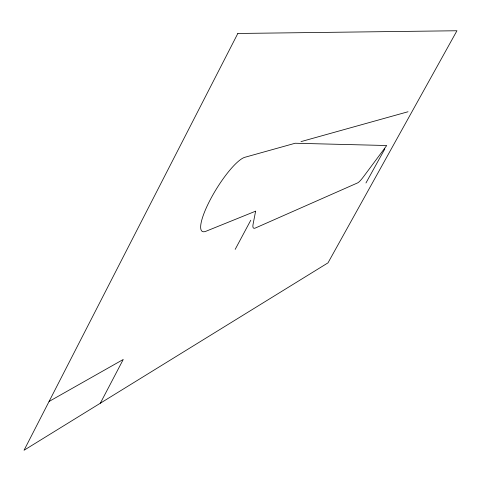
<?xml version="1.0" encoding="UTF-8"?>
<svg xmlns="http://www.w3.org/2000/svg" width="481" height="481" viewBox="0 0 481 481"><rect width="100%" height="100%" fill="white"/><g stroke="black" fill="none" stroke-linecap="round" stroke-linejoin="round"><path stroke-width="0.72" d="M100.325 403.222L123.244 359.475L49.074 401.461M235.173 249.386L250.775 220.226M365.951 182.978L384.842 148.894M301.022 141.612L408.026 111.754M255.615 211.177L253.096 224.194A25.24 5.159 -58.5 0 0 255.375 228.012L357.599 182.906A19.547 3.09 -59.2 0 0 363.6 176.605L386.712 145.521L295.166 143.248L244.925 157.269A43.422 10.173 -58.4 0 0 210.407 199.441A43.422 10.173 -58.4 0 0 205.916 231.271L255.615 211.177M237.83 33.472L24.05 450.246L328.006 262.848L456.95 30.754L237.83 33.472"/></g></svg>
